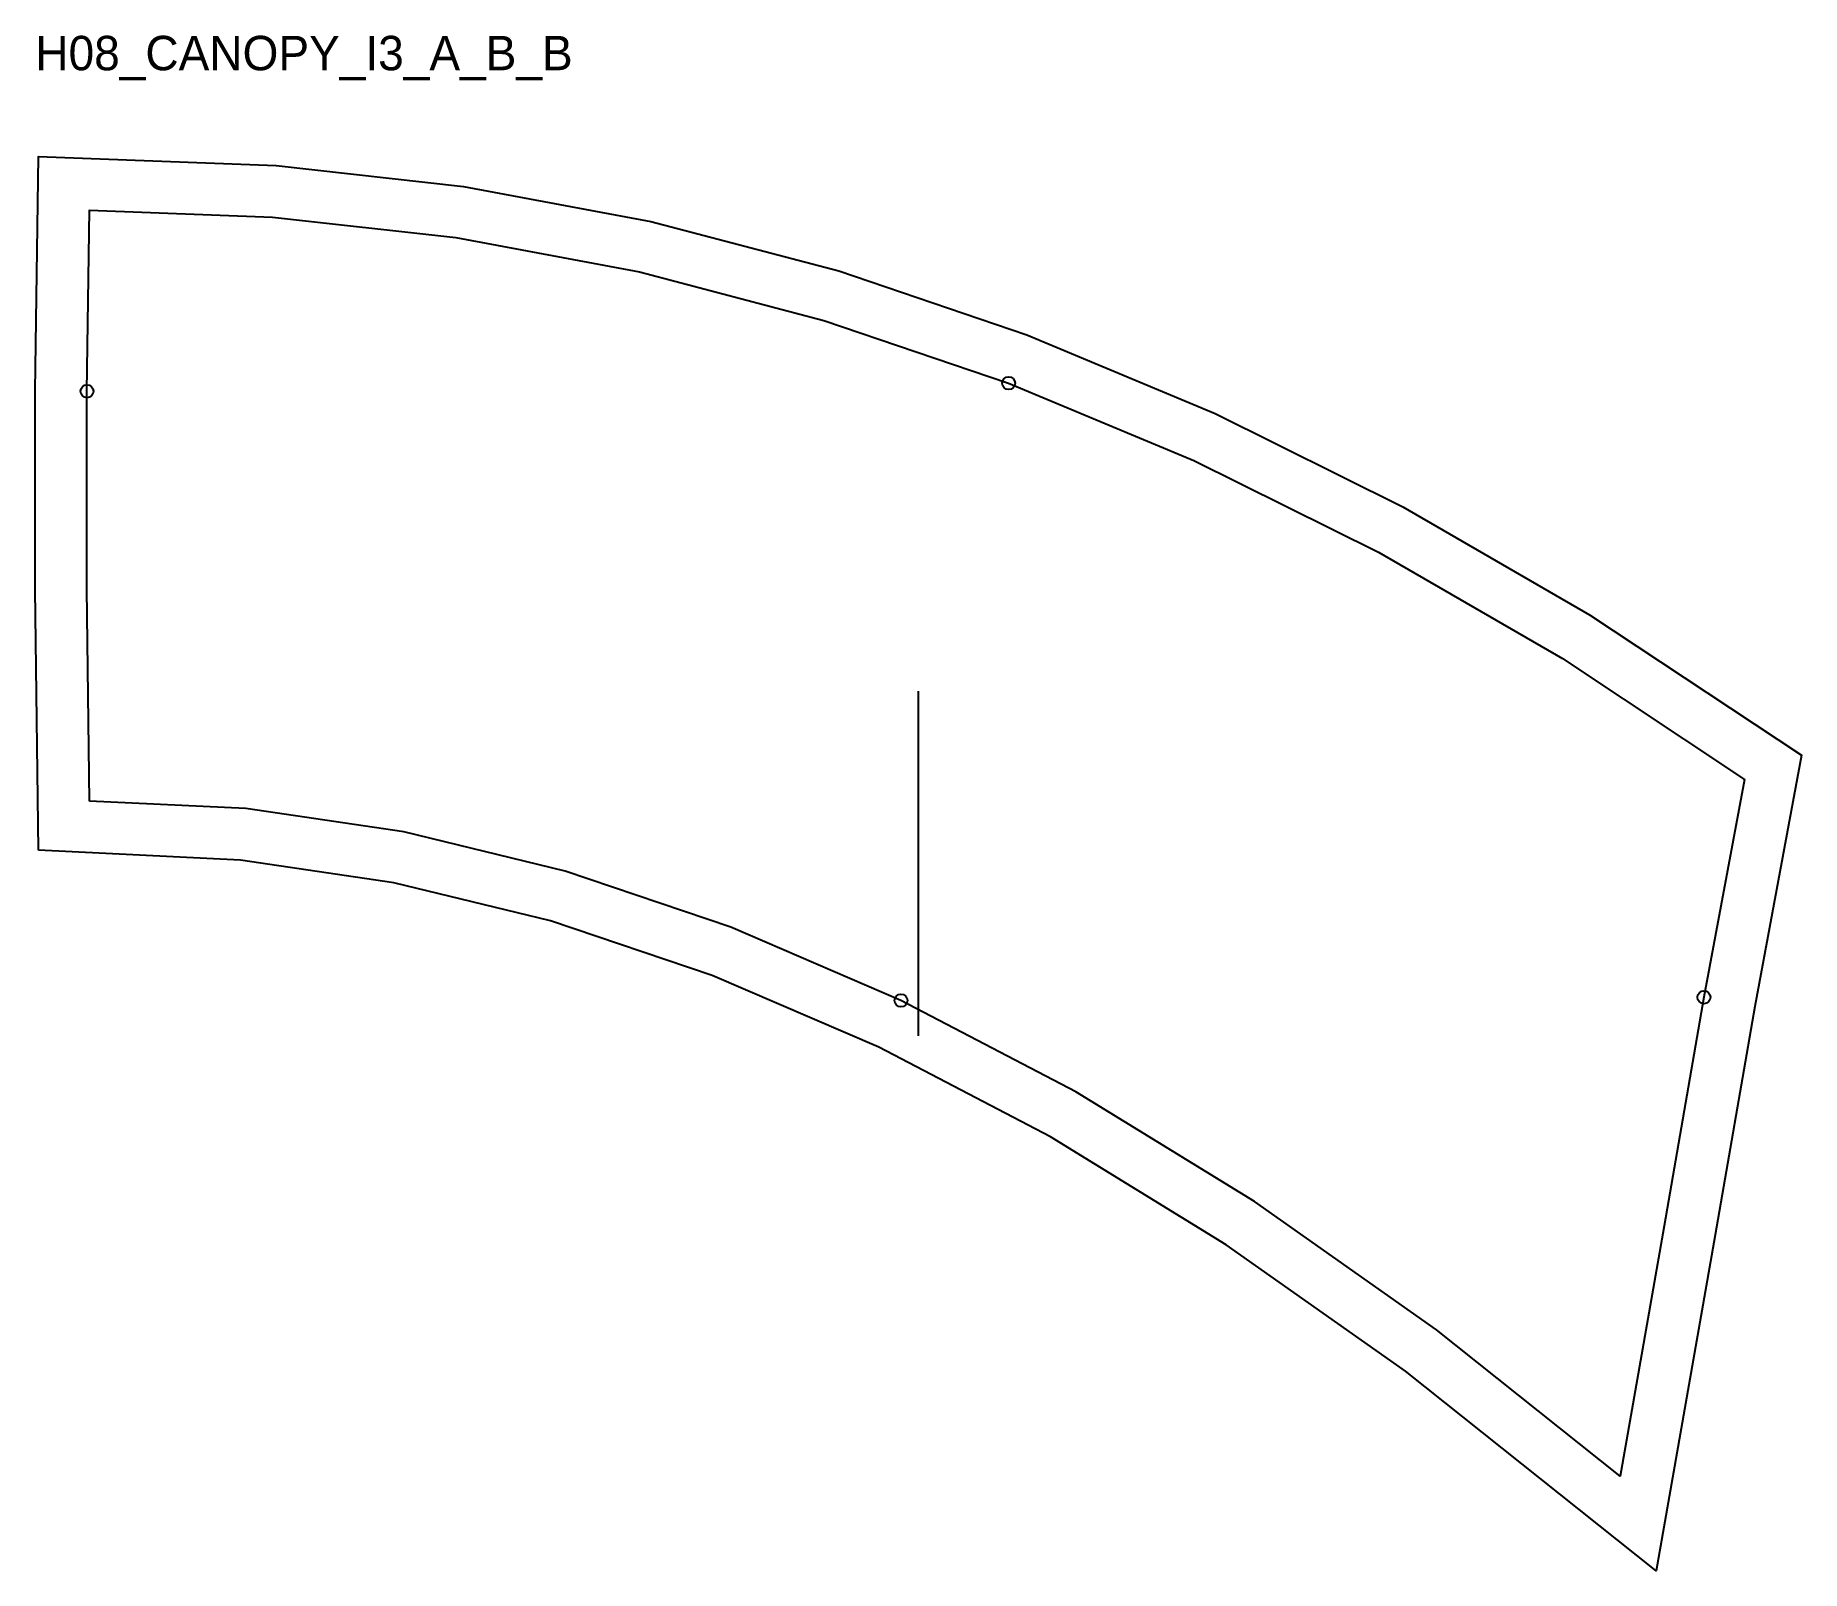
# Model space of a CAD drawing. Header units: millimetres. Extents: x -13 to 398, y -179 to 178.
import ezdxf

# ---------------------------------------------------------------- set-up
doc = ezdxf.new("R2010")
doc.units = ezdxf.units.MM
for name, color, linetype in [('CUT', 1, 'Continuous'), ('GRAIN', 3, 'Continuous'), ('ID', 7, 'Continuous'), ('NOTCH', 2, 'Continuous'), ('SEAM', 5, 'Continuous')]:
    doc.layers.add(name, color=color, linetype=linetype)

msp = doc.modelspace()

# ---------------------------------------------------------------- linework, layer by layer
at = {"layer": 'CUT'}
msp.add_lwpolyline([(-11.86, -11.44), (-12.59, 49.11), (-12.59, 95.28), (-11.83, 149.77), (43.41, 147.61), (86.87, 142.77), (130.43, 134.63), (174.1, 123.15), (217.83, 108.3), (261.56, 90.04), (305.19, 68.37), (348.57, 43.29), (397.86, 10.65), (386.96, -47.72), (377.44, -102.57), (364.03, -178.82), (305.81, -132.45), (264.15, -103.11), (223.28, -78.03), (183.41, -57.2), (144.69, -40.52), (107.16, -27.85), (70.71, -18.98), (35.12, -13.73), (-11.86, -11.44)], close=True, dxfattribs=at)
at = {"layer": 'GRAIN'}
msp.add_line((192.64, -54.52), (192.64, 25.48), dxfattribs=at)
at = {"layer": 'NOTCH'}
for centre in [(213.58, 97.07), (-0.59, 95.2), (188.57, -46.35), (375.15, -45.59)]:
    msp.add_circle(centre, 1.5, dxfattribs=at)
at = {"layer": 'SEAM'}
msp.add_lwpolyline([(0, 0), (-0.59, 49.18), (-0.59, 95.2), (0, 137.3), (42.51, 135.63), (85.1, 130.89), (127.8, 122.92), (170.64, 111.65), (213.58, 97.07), (256.58, 79.12), (299.52, 57.79), (342.25, 33.09), (384.61, 5.03), (375.15, -45.59), (365.62, -100.5), (355.71, -156.85), (313.01, -122.84), (270.75, -93.08), (229.2, -67.59), (188.57, -46.35), (148.99, -29.31), (110.5, -16.32), (73.01, -7.19), (36.3, -1.77)], close=True, dxfattribs=at)

# ---------------------------------------------------------------- texts
at = {"layer": 'ID'}
msp.add_text('H08_CANOPY_I3_A_B_B', height=8, dxfattribs=at).set_placement((-12.59, 169.77))

doc.saveas('drawing.dxf')
